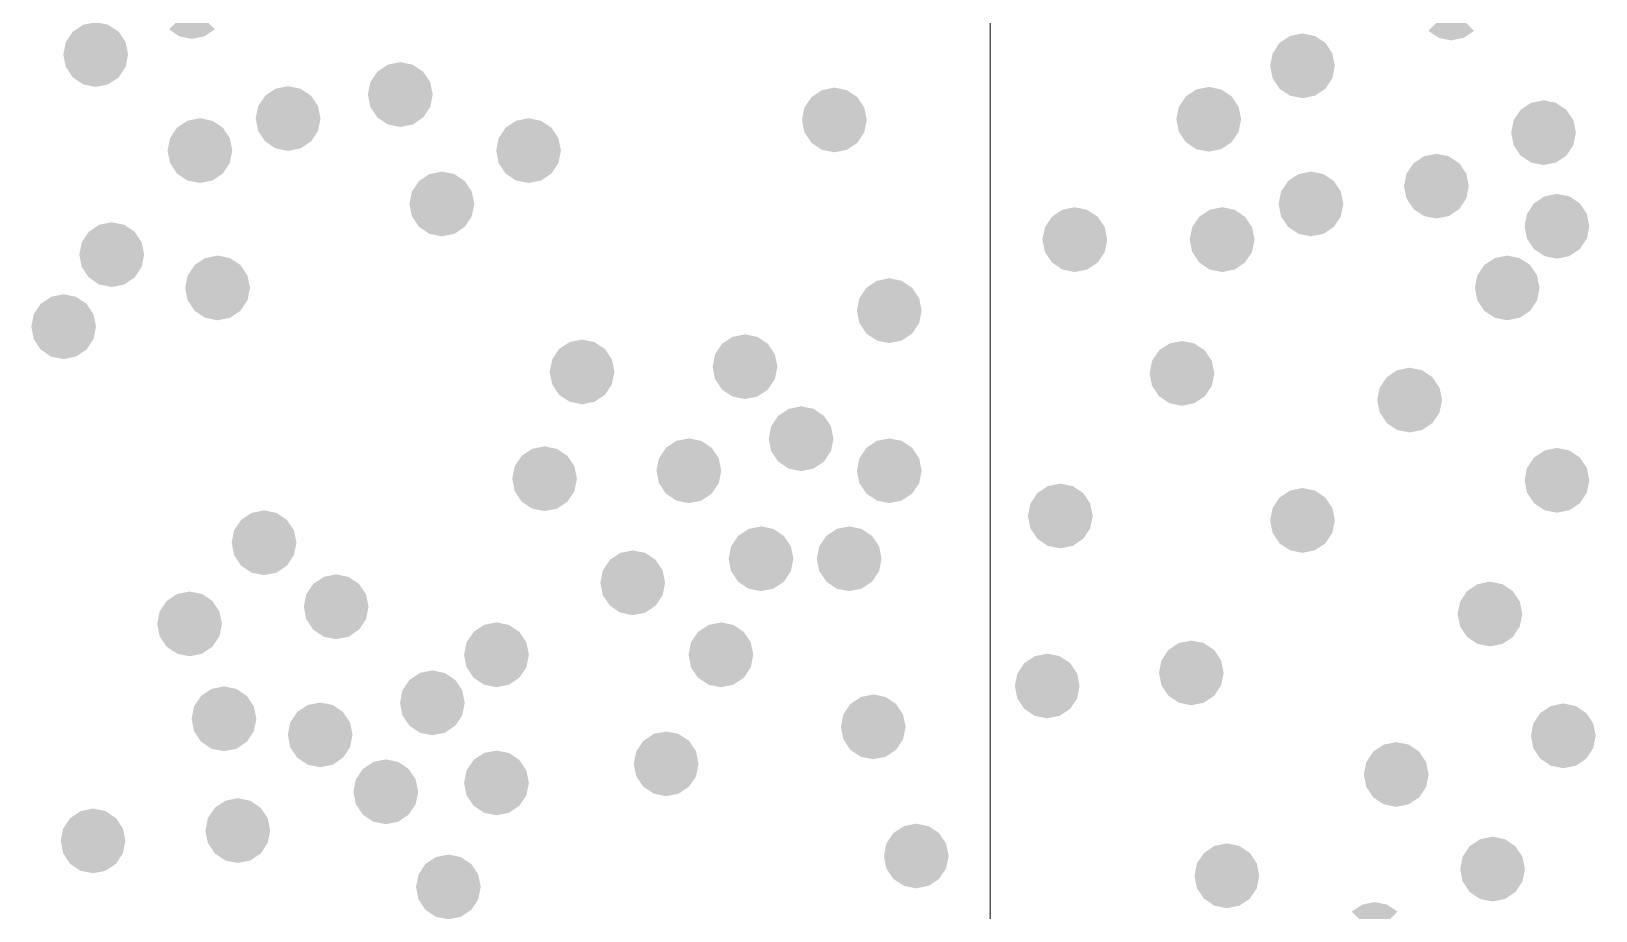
# Model space of a CAD drawing. Header units: millimetres. Extents: x 87938 to 265635, y 330093 to 434310.
# Drawn here: x 235733 to 237111, y 385020 to 385795 of the extents above; entities that cross this region are included whole.
import ezdxf

# ---------------------------------------------------------------- set-up
doc = ezdxf.new("R2010")
doc.units = ezdxf.units.MM

# ---------------------------------------------------------------- blocks, each defined once
blk = doc.blocks.new('A$C3F56660F')
at = {"lineweight": 0}
blk.add_line((4200, 0), (4200, 7983.4), dxfattribs=at)
for points in [[(3497.1, 4292.9), (3477, 4272.8), (3497.1, 4264.4), (3486.2, 4266.6)], [(3497.1, 4292.9), (3497.1, 4264.4), (3517.3, 4272.8), (3508, 4266.6)], [(4606, 4291.6), (4585.9, 4271.5), (4606, 4263.1), (4595.1, 4265.3)], [(4606, 4291.6), (4606, 4263.1), (4626.2, 4271.5), (4616.9, 4265.3)], [(3412.4, 4250.6), (3392.3, 4270.8), (3383.9, 4250.6), (3386.1, 4261.5)], [(3412.4, 4250.6), (3412.4, 4279.1), (3392.3, 4270.8), (3401.5, 4276.9)], [(3412.4, 4250.6), (3432.6, 4270.8), (3412.4, 4279.1), (3423.3, 4276.9)], [(3412.4, 4250.6), (3440.9, 4250.6), (3432.6, 4270.8), (3438.8, 4261.5)], [(4475.1, 4240.7), (4454.9, 4260.9), (4446.6, 4240.7), (4448.8, 4251.6)], [(4475.1, 4240.7), (4475.1, 4269.2), (4454.9, 4260.9), (4464.2, 4267)], [(4475.1, 4240.7), (4495.3, 4260.9), (4475.1, 4269.2), (4486, 4267)], [(4475.1, 4240.7), (4503.6, 4240.7), (4495.3, 4260.9), (4501.4, 4251.6)], [(3412.4, 4250.6), (3383.9, 4250.6), (3392.3, 4230.4), (3386.1, 4239.7)], [(3412.4, 4250.6), (3392.3, 4230.4), (3412.4, 4222.1), (3401.5, 4224.3)], [(3412.4, 4250.6), (3412.4, 4222.1), (3432.6, 4230.4), (3423.3, 4224.3)], [(3412.4, 4250.6), (3432.6, 4230.4), (3440.9, 4250.6), (3438.8, 4239.7)], [(3680.7, 4215.4), (3680.7, 4243.9), (3660.5, 4235.5), (3669.7, 4241.7)], [(3680.7, 4215.4), (3700.8, 4235.5), (3680.7, 4243.9), (3691.6, 4241.7)], [(3680.7, 4215.4), (3660.5, 4235.5), (3652.1, 4215.4), (3654.3, 4226.3)], [(3680.7, 4215.4), (3709.2, 4215.4), (3700.8, 4235.5), (3707, 4226.3)], [(4475.1, 4240.7), (4446.6, 4240.7), (4454.9, 4220.5), (4448.8, 4229.8)], [(4475.1, 4240.7), (4454.9, 4220.5), (4475.1, 4212.2), (4464.2, 4214.3)], [(4475.1, 4240.7), (4475.1, 4212.2), (4495.3, 4220.5), (4486, 4214.3)], [(4475.1, 4240.7), (4495.3, 4220.5), (4503.6, 4240.7), (4501.4, 4229.8)], [(3581.8, 4194.2), (3581.8, 4222.7), (3561.7, 4214.4), (3570.9, 4220.5)], [(3581.8, 4194.2), (3602, 4214.4), (3581.8, 4222.7), (3592.7, 4220.5)], [(4062.9, 4193), (4062.9, 4221.5), (4042.7, 4213.1), (4052, 4219.3)], [(4062.9, 4193), (4083.1, 4213.1), (4062.9, 4221.5), (4073.8, 4219.3)], [(4392.6, 4193.6), (4392.6, 4222.1), (4372.4, 4213.7), (4381.7, 4219.9)], [(4392.6, 4193.6), (4412.7, 4213.7), (4392.6, 4222.1), (4403.5, 4219.9)], [(3581.8, 4194.2), (3561.7, 4214.4), (3553.3, 4194.2), (3555.5, 4205.1)], [(3581.8, 4194.2), (3610.4, 4194.2), (3602, 4214.4), (3608.2, 4205.1)], [(3680.7, 4215.4), (3652.1, 4215.4), (3660.5, 4195.2), (3654.3, 4204.4)], [(3680.7, 4215.4), (3660.5, 4195.2), (3680.7, 4186.8), (3669.7, 4189)], [(3680.7, 4215.4), (3680.7, 4186.8), (3700.8, 4195.2), (3691.6, 4189)], [(3680.7, 4215.4), (3700.8, 4195.2), (3709.2, 4215.4), (3707, 4204.4)], [(4062.9, 4193), (4042.7, 4213.1), (4034.4, 4193), (4036.5, 4203.9)], [(4062.9, 4193), (4091.4, 4193), (4083.1, 4213.1), (4089.2, 4203.9)], [(4392.6, 4193.6), (4372.4, 4213.7), (4364, 4193.6), (4366.2, 4204.5)], [(4392.6, 4193.6), (4421.1, 4193.6), (4412.7, 4213.7), (4418.9, 4204.5)], [(4687.4, 4181.8), (4667.2, 4201.9), (4658.9, 4181.8), (4661, 4192.7)], [(4687.4, 4181.8), (4687.4, 4210.3), (4667.2, 4201.9), (4676.5, 4208.1)], [(4687.4, 4181.8), (4707.5, 4201.9), (4687.4, 4210.3), (4698.3, 4208.1)], [(4687.4, 4181.8), (4715.9, 4181.8), (4707.5, 4201.9), (4713.7, 4192.7)], [(3504.2, 4166), (3504.2, 4194.5), (3484, 4186.2), (3493.3, 4192.3)], [(3504.2, 4166), (3524.4, 4186.2), (3504.2, 4194.5), (3515.1, 4192.3)], [(3581.8, 4194.2), (3553.3, 4194.2), (3561.7, 4174), (3555.5, 4183.3)], [(3581.8, 4194.2), (3561.7, 4174), (3581.8, 4165.7), (3570.9, 4167.9)], [(3581.8, 4194.2), (3581.8, 4165.7), (3602, 4174), (3592.7, 4167.9)], [(3581.8, 4194.2), (3602, 4174), (3610.4, 4194.2), (3608.2, 4183.3)], [(3793.6, 4166), (3793.6, 4194.5), (3773.4, 4186.2), (3782.7, 4192.3)], [(3793.6, 4166), (3813.8, 4186.2), (3793.6, 4194.5), (3804.5, 4192.3)], [(4062.9, 4193), (4034.4, 4193), (4042.7, 4172.8), (4036.5, 4182.1)], [(4062.9, 4193), (4042.7, 4172.8), (4062.9, 4164.5), (4052, 4166.6)], [(4062.9, 4193), (4062.9, 4164.5), (4083.1, 4172.8), (4073.8, 4166.6)], [(4062.9, 4193), (4083.1, 4172.8), (4091.4, 4193), (4089.2, 4182.1)], [(4392.6, 4193.6), (4364, 4193.6), (4372.4, 4173.4), (4366.2, 4182.7)], [(4392.6, 4193.6), (4372.4, 4173.4), (4392.6, 4165.1), (4381.7, 4167.2)], [(4392.6, 4193.6), (4392.6, 4165.1), (4412.7, 4173.4), (4403.5, 4167.2)], [(4392.6, 4193.6), (4412.7, 4173.4), (4421.1, 4193.6), (4418.9, 4182.7)], [(3504.2, 4166), (3484, 4186.2), (3475.7, 4166), (3477.9, 4176.9)], [(3504.2, 4166), (3532.7, 4166), (3524.4, 4186.2), (3530.5, 4176.9)], [(3793.6, 4166), (3773.4, 4186.2), (3765.1, 4166), (3767.2, 4176.9)], [(3793.6, 4166), (3822.1, 4166), (3813.8, 4186.2), (3819.9, 4176.9)], [(4687.4, 4181.8), (4658.9, 4181.8), (4667.2, 4161.6), (4661, 4170.9)], [(4687.4, 4181.8), (4667.2, 4161.6), (4687.4, 4153.3), (4676.5, 4155.4)], [(4687.4, 4181.8), (4687.4, 4153.3), (4707.5, 4161.6), (4698.3, 4155.4)], [(4687.4, 4181.8), (4707.5, 4161.6), (4715.9, 4181.8), (4713.7, 4170.9)], [(3504.2, 4166), (3475.7, 4166), (3484, 4145.8), (3477.9, 4155.1)], [(3504.2, 4166), (3484, 4145.8), (3504.2, 4137.5), (3493.3, 4139.6)], [(3504.2, 4166), (3504.2, 4137.5), (3524.4, 4145.8), (3515.1, 4139.6)], [(3504.2, 4166), (3524.4, 4145.8), (3532.7, 4166), (3530.5, 4155.1)], [(3793.6, 4166), (3765.1, 4166), (3773.4, 4145.8), (3767.2, 4155.1)], [(3793.6, 4166), (3773.4, 4145.8), (3793.6, 4137.5), (3782.7, 4139.6)], [(3793.6, 4166), (3793.6, 4137.5), (3813.8, 4145.8), (3804.5, 4139.6)], [(3793.6, 4166), (3813.8, 4145.8), (3822.1, 4166), (3819.9, 4155.1)], [(4593, 4134.7), (4593, 4163.2), (4572.9, 4154.8), (4582.1, 4161)], [(4593, 4134.7), (4613.2, 4154.8), (4593, 4163.2), (4603.9, 4161)], [(3717.3, 4119), (3717.3, 4147.5), (3697.1, 4139.2), (3706.3, 4145.3)], [(3717.3, 4119), (3737.4, 4139.2), (3717.3, 4147.5), (3728.2, 4145.3)], [(4482.6, 4119), (4482.6, 4147.5), (4462.4, 4139.2), (4471.7, 4145.3)], [(4482.6, 4119), (4502.8, 4139.2), (4482.6, 4147.5), (4493.5, 4145.3)], [(4593, 4134.7), (4572.9, 4154.8), (4564.5, 4134.7), (4566.7, 4145.6)], [(4593, 4134.7), (4621.5, 4134.7), (4613.2, 4154.8), (4619.4, 4145.6)], [(3717.3, 4119), (3697.1, 4139.2), (3688.7, 4119), (3690.9, 4129.9)], [(3717.3, 4119), (3745.8, 4119), (3737.4, 4139.2), (3743.6, 4129.9)], [(4482.6, 4119), (4462.4, 4139.2), (4454.1, 4119), (4456.2, 4129.9)], [(4482.6, 4119), (4511.1, 4119), (4502.8, 4139.2), (4508.9, 4129.9)], [(4593, 4134.7), (4564.5, 4134.7), (4572.9, 4114.5), (4566.7, 4123.8)], [(4593, 4134.7), (4572.9, 4114.5), (4593, 4106.2), (4582.1, 4108.3)], [(4593, 4134.7), (4593, 4106.2), (4613.2, 4114.5), (4603.9, 4108.3)], [(4593, 4134.7), (4613.2, 4114.5), (4621.5, 4134.7), (4619.4, 4123.8)], [(4699.2, 4099.3), (4679, 4119.5), (4670.7, 4099.3), (4672.8, 4110.2)], [(4699.2, 4099.3), (4699.2, 4127.8), (4679, 4119.5), (4688.3, 4125.7)], [(4699.2, 4099.3), (4719.3, 4119.5), (4699.2, 4127.8), (4710.1, 4125.7)], [(4699.2, 4099.3), (4727.7, 4099.3), (4719.3, 4119.5), (4725.5, 4110.2)], [(3717.3, 4119), (3688.7, 4119), (3697.1, 4098.8), (3690.9, 4108.1)], [(3717.3, 4119), (3697.1, 4098.8), (3717.3, 4090.5), (3706.3, 4092.6)], [(3717.3, 4119), (3717.3, 4090.5), (3737.4, 4098.8), (3728.2, 4092.6)], [(3717.3, 4119), (3737.4, 4098.8), (3745.8, 4119), (3743.6, 4108.1)], [(4274.6, 4087.5), (4254.5, 4107.7), (4246.1, 4087.5), (4248.3, 4098.5)], [(4274.6, 4087.5), (4274.6, 4116.1), (4254.5, 4107.7), (4263.7, 4113.9)], [(4274.6, 4087.5), (4294.8, 4107.7), (4274.6, 4116.1), (4285.5, 4113.9)], [(4274.6, 4087.5), (4303.1, 4087.5), (4294.8, 4107.7), (4301, 4098.5)], [(4404.4, 4087.5), (4384.2, 4107.7), (4375.8, 4087.5), (4378, 4098.5)], [(4404.4, 4087.5), (4404.4, 4116.1), (4384.2, 4107.7), (4393.4, 4113.9)], [(4404.4, 4087.5), (4424.5, 4107.7), (4404.4, 4116.1), (4415.3, 4113.9)], [(4404.4, 4087.5), (4432.9, 4087.5), (4424.5, 4107.7), (4430.7, 4098.5)], [(4482.6, 4119), (4454.1, 4119), (4462.4, 4098.8), (4456.2, 4108.1)], [(4482.6, 4119), (4462.4, 4098.8), (4482.6, 4090.5), (4471.7, 4092.6)], [(4482.6, 4119), (4502.8, 4098.8), (4511.1, 4119), (4508.9, 4108.1)], [(4482.6, 4119), (4482.6, 4090.5), (4502.8, 4098.8), (4493.5, 4092.6)], [(3426.6, 4074.3), (3406.4, 4094.5), (3398, 4074.3), (3400.2, 4085.2)], [(3426.6, 4074.3), (3426.6, 4102.8), (3406.4, 4094.5), (3415.6, 4100.7)], [(3426.6, 4074.3), (3446.7, 4094.5), (3426.6, 4102.8), (3437.5, 4100.7)], [(3426.6, 4074.3), (3455.1, 4074.3), (3446.7, 4094.5), (3452.9, 4085.2)], [(4699.2, 4099.3), (4670.7, 4099.3), (4679, 4079.2), (4672.8, 4088.4)], [(4699.2, 4099.3), (4679, 4079.2), (4699.2, 4070.8), (4688.3, 4073)], [(4699.2, 4099.3), (4699.2, 4070.8), (4719.3, 4079.2), (4710.1, 4073)], [(4699.2, 4099.3), (4719.3, 4079.2), (4727.7, 4099.3), (4725.5, 4088.4)], [(4274.6, 4087.5), (4246.1, 4087.5), (4254.5, 4067.4), (4248.3, 4076.6)], [(4274.6, 4087.5), (4254.5, 4067.4), (4274.6, 4059), (4263.7, 4061.2)], [(4274.6, 4087.5), (4274.6, 4059), (4294.8, 4067.4), (4285.5, 4061.2)], [(4274.6, 4087.5), (4294.8, 4067.4), (4303.1, 4087.5), (4301, 4076.6)], [(4404.4, 4087.5), (4375.8, 4087.5), (4384.2, 4067.4), (4378, 4076.6)], [(4404.4, 4087.5), (4384.2, 4067.4), (4404.4, 4059), (4393.4, 4061.2)], [(4404.4, 4087.5), (4404.4, 4059), (4424.5, 4067.4), (4415.3, 4061.2)], [(4404.4, 4087.5), (4424.5, 4067.4), (4432.9, 4087.5), (4430.7, 4076.6)], [(3426.6, 4074.3), (3398, 4074.3), (3406.4, 4054.2), (3400.2, 4063.4)], [(3426.6, 4074.3), (3406.4, 4054.2), (3426.6, 4045.8), (3415.6, 4048)], [(3426.6, 4074.3), (3426.6, 4045.8), (3446.7, 4054.2), (3437.5, 4048)], [(3426.6, 4074.3), (3446.7, 4054.2), (3455.1, 4074.3), (3452.9, 4063.4)], [(3519.8, 4045), (3499.6, 4065.2), (3491.2, 4045), (3493.4, 4055.9)], [(3519.8, 4045), (3519.8, 4073.5), (3499.6, 4065.2), (3508.8, 4071.3)], [(3519.8, 4045), (3539.9, 4065.2), (3519.8, 4073.5), (3530.7, 4071.3)], [(3519.8, 4045), (3548.3, 4045), (3539.9, 4065.2), (3546.1, 4055.9)], [(4655.4, 4045), (4635.2, 4065.2), (4626.9, 4045), (4629.1, 4055.9)], [(4655.4, 4045), (4655.4, 4073.5), (4635.2, 4065.2), (4644.5, 4071.3)], [(4655.4, 4045), (4675.6, 4065.2), (4655.4, 4073.5), (4666.3, 4071.3)], [(4655.4, 4045), (4683.9, 4045), (4675.6, 4065.2), (4681.7, 4055.9)], [(4111.2, 4025), (4111.2, 4053.5), (4091.1, 4045.1), (4100.3, 4051.3)], [(4111.2, 4025), (4131.4, 4045.1), (4111.2, 4053.5), (4122.1, 4051.3)], [(3384.2, 4010.9), (3384.2, 4039.4), (3364, 4031), (3373.3, 4037.2)], [(3384.2, 4010.9), (3404.4, 4031), (3384.2, 4039.4), (3395.1, 4037.2)], [(3519.8, 4045), (3491.2, 4045), (3499.6, 4024.8), (3493.4, 4034.1)], [(3519.8, 4045), (3499.6, 4024.8), (3519.8, 4016.5), (3508.8, 4018.7)], [(3519.8, 4045), (3519.8, 4016.5), (3539.9, 4024.8), (3530.7, 4018.7)], [(3519.8, 4045), (3539.9, 4024.8), (3548.3, 4045), (3546.1, 4034.1)], [(4111.2, 4025), (4091.1, 4045.1), (4082.7, 4025), (4084.9, 4035.9)], [(4111.2, 4025), (4139.7, 4025), (4131.4, 4045.1), (4137.6, 4035.9)], [(4655.4, 4045), (4626.9, 4045), (4635.2, 4024.8), (4629.1, 4034.1)], [(4655.4, 4045), (4635.2, 4024.8), (4655.4, 4016.5), (4644.5, 4018.7)], [(4655.4, 4045), (4655.4, 4016.5), (4675.6, 4024.8), (4666.3, 4018.7)], [(4655.4, 4045), (4675.6, 4024.8), (4683.9, 4045), (4681.7, 4034.1)], [(3384.2, 4010.9), (3364, 4031), (3355.7, 4010.9), (3357.9, 4021.8)], [(3384.2, 4010.9), (3412.7, 4010.9), (3404.4, 4031), (3410.5, 4021.8)], [(4111.2, 4025), (4082.7, 4025), (4091.1, 4004.8), (4084.9, 4014.1)], [(4111.2, 4025), (4091.1, 4004.8), (4111.2, 3996.4), (4100.3, 3998.6)], [(4111.2, 4025), (4111.2, 3996.4), (4131.4, 4004.8), (4122.1, 3998.6)], [(4111.2, 4025), (4131.4, 4004.8), (4139.7, 4025), (4137.6, 4014.1)], [(3384.2, 4010.9), (3355.7, 4010.9), (3364, 3990.7), (3357.9, 3999.9)], [(3384.2, 4010.9), (3364, 3990.7), (3384.2, 3982.3), (3373.3, 3984.5)], [(3384.2, 4010.9), (3384.2, 3982.3), (3404.4, 3990.7), (3395.1, 3984.5)], [(3384.2, 4010.9), (3404.4, 3990.7), (3412.7, 4010.9), (3410.5, 3999.9)], [(3840.7, 3971), (3840.7, 3999.5), (3820.5, 3991.2), (3829.8, 3997.3)], [(3840.7, 3971), (3860.9, 3991.2), (3840.7, 3999.5), (3851.6, 3997.3)], [(3984.2, 3975.6), (3964, 3995.8), (3955.7, 3975.6), (3957.8, 3986.5)], [(3984.2, 3975.6), (3984.2, 4004.1), (3964, 3995.8), (3973.3, 4001.9)], [(3984.2, 3975.6), (4004.3, 3995.8), (3984.2, 4004.1), (3995.1, 4001.9)], [(3984.2, 3975.6), (4012.7, 3975.6), (4004.3, 3995.8), (4010.5, 3986.5)], [(4369, 3969.7), (4369, 3998.2), (4348.8, 3989.9), (4358.1, 3996.1)], [(4369, 3969.7), (4389.1, 3989.9), (4369, 3998.2), (4379.9, 3996.1)], [(3840.7, 3971), (3820.5, 3991.2), (3812.2, 3971), (3814.4, 3981.9)], [(3840.7, 3971), (3869.2, 3971), (3860.9, 3991.2), (3867, 3981.9)], [(4369, 3969.7), (4348.8, 3989.9), (4340.5, 3969.7), (4342.6, 3980.6)], [(4369, 3969.7), (4397.5, 3969.7), (4389.1, 3989.9), (4395.3, 3980.6)], [(3840.7, 3971), (3812.2, 3971), (3820.5, 3950.8), (3814.4, 3960.1)], [(3840.7, 3971), (3820.5, 3950.8), (3840.7, 3942.5), (3829.8, 3944.7)], [(3840.7, 3971), (3840.7, 3942.5), (3860.9, 3950.8), (3851.6, 3944.7)], [(3840.7, 3971), (3860.9, 3950.8), (3869.2, 3971), (3867, 3960.1)], [(3984.2, 3975.6), (3955.7, 3975.6), (3964, 3955.4), (3957.8, 3964.7)], [(3984.2, 3975.6), (3964, 3955.4), (3984.2, 3947.1), (3973.3, 3949.3)], [(3984.2, 3975.6), (3984.2, 3947.1), (4004.3, 3955.4), (3995.1, 3949.3)], [(3984.2, 3975.6), (4004.3, 3955.4), (4012.7, 3975.6), (4010.5, 3964.7)], [(4369, 3969.7), (4340.5, 3969.7), (4348.8, 3949.6), (4342.6, 3958.8)], [(4369, 3969.7), (4348.8, 3949.6), (4369, 3941.2), (4358.1, 3943.4)], [(4369, 3969.7), (4369, 3941.2), (4389.1, 3949.6), (4379.9, 3943.4)], [(4369, 3969.7), (4389.1, 3949.6), (4397.5, 3969.7), (4395.3, 3958.8)], [(4569.4, 3946.2), (4569.4, 3974.7), (4549.3, 3966.3), (4558.5, 3972.5)], [(4569.4, 3946.2), (4589.6, 3966.3), (4569.4, 3974.7), (4580.4, 3972.5)], [(4569.4, 3946.2), (4549.3, 3966.3), (4540.9, 3946.2), (4543.1, 3957.1)], [(4569.4, 3946.2), (4598, 3946.2), (4589.6, 3966.3), (4595.8, 3957.1)], [(4033.6, 3912.1), (4033.6, 3940.7), (4013.4, 3932.3), (4022.7, 3938.5)], [(4033.6, 3912.1), (4053.7, 3932.3), (4033.6, 3940.7), (4044.5, 3938.5)], [(4569.4, 3946.2), (4540.9, 3946.2), (4549.3, 3926), (4543.1, 3935.3)], [(4569.4, 3946.2), (4549.3, 3926), (4569.4, 3917.7), (4558.5, 3919.8)], [(4569.4, 3946.2), (4569.4, 3917.7), (4589.6, 3926), (4580.4, 3919.8)], [(4569.4, 3946.2), (4589.6, 3926), (4598, 3946.2), (4595.8, 3935.3)], [(4033.6, 3912.1), (4013.4, 3932.3), (4005.1, 3912.1), (4007.2, 3923.1)], [(4033.6, 3912.1), (4062.1, 3912.1), (4053.7, 3932.3), (4059.9, 3923.1)], [(3934.8, 3883.9), (3934.8, 3912.4), (3914.6, 3904.1), (3923.8, 3910.3)], [(3934.8, 3883.9), (3954.9, 3904.1), (3934.8, 3912.4), (3945.7, 3910.3)], [(4111.2, 3883.9), (4111.2, 3912.4), (4091.1, 3904.1), (4100.3, 3910.3)], [(4111.2, 3883.9), (4131.4, 3904.1), (4111.2, 3912.4), (4122.1, 3910.3)], [(3807.7, 3876.9), (3807.7, 3905.4), (3787.5, 3897), (3796.8, 3903.2)], [(3807.7, 3876.9), (3827.9, 3897), (3807.7, 3905.4), (3818.6, 3903.2)], [(3934.8, 3883.9), (3914.6, 3904.1), (3906.2, 3883.9), (3908.4, 3894.8)], [(3934.8, 3883.9), (3963.3, 3883.9), (3954.9, 3904.1), (3961.1, 3894.8)], [(4033.6, 3912.1), (4005.1, 3912.1), (4013.4, 3892), (4007.2, 3901.2)], [(4033.6, 3912.1), (4013.4, 3892), (4033.6, 3883.6), (4022.7, 3885.8)], [(4033.6, 3912.1), (4033.6, 3883.6), (4053.7, 3892), (4044.5, 3885.8)], [(4033.6, 3912.1), (4053.7, 3892), (4062.1, 3912.1), (4059.9, 3901.2)], [(4111.2, 3883.9), (4091.1, 3904.1), (4082.7, 3883.9), (4084.9, 3894.8)], [(4111.2, 3883.9), (4139.7, 3883.9), (4131.4, 3904.1), (4137.6, 3894.8)], [(4699.2, 3875.5), (4699.2, 3904), (4679, 3895.6), (4688.3, 3901.8)], [(4699.2, 3875.5), (4719.3, 3895.6), (4699.2, 3904), (4710.1, 3901.8)], [(3807.7, 3876.9), (3787.5, 3897), (3779.2, 3876.9), (3781.4, 3887.8)], [(3807.7, 3876.9), (3836.2, 3876.9), (3827.9, 3897), (3834, 3887.8)], [(4699.2, 3875.5), (4679, 3895.6), (4670.7, 3875.5), (4672.8, 3886.4)], [(4699.2, 3875.5), (4727.7, 3875.5), (4719.3, 3895.6), (4725.5, 3886.4)], [(3807.7, 3876.9), (3779.2, 3876.9), (3787.5, 3856.7), (3781.4, 3866)], [(3807.7, 3876.9), (3787.5, 3856.7), (3807.7, 3848.4), (3796.8, 3850.5)], [(3807.7, 3876.9), (3807.7, 3848.4), (3827.9, 3856.7), (3818.6, 3850.5)], [(3807.7, 3876.9), (3827.9, 3856.7), (3836.2, 3876.9), (3834, 3866)], [(3934.8, 3883.9), (3906.2, 3883.9), (3914.6, 3863.8), (3908.4, 3873)], [(3934.8, 3883.9), (3914.6, 3863.8), (3934.8, 3855.4), (3923.8, 3857.6)], [(3934.8, 3883.9), (3934.8, 3855.4), (3954.9, 3863.8), (3945.7, 3857.6)], [(3934.8, 3883.9), (3954.9, 3863.8), (3963.3, 3883.9), (3961.1, 3873)], [(4111.2, 3883.9), (4082.7, 3883.9), (4091.1, 3863.8), (4084.9, 3873)], [(4111.2, 3883.9), (4091.1, 3863.8), (4111.2, 3855.4), (4100.3, 3857.6)], [(4111.2, 3883.9), (4111.2, 3855.4), (4131.4, 3863.8), (4122.1, 3857.6)], [(4111.2, 3883.9), (4131.4, 3863.8), (4139.7, 3883.9), (4137.6, 3873)], [(4261.9, 3844.1), (4261.9, 3872.6), (4241.7, 3864.3), (4250.9, 3870.4)], [(4261.9, 3844.1), (4282, 3864.3), (4261.9, 3872.6), (4272.8, 3870.4)], [(4699.2, 3875.5), (4670.7, 3875.5), (4679, 3855.3), (4672.8, 3864.6)], [(4699.2, 3875.5), (4679, 3855.3), (4699.2, 3847), (4688.3, 3849.1)], [(4699.2, 3875.5), (4699.2, 3847), (4719.3, 3855.3), (4710.1, 3849.1)], [(4699.2, 3875.5), (4719.3, 3855.3), (4727.7, 3875.5), (4725.5, 3864.6)], [(4261.9, 3844.1), (4241.7, 3864.3), (4233.3, 3844.1), (4235.5, 3855)], [(4261.9, 3844.1), (4290.4, 3844.1), (4282, 3864.3), (4288.2, 3855)], [(4475.1, 3840.1), (4454.9, 3860.3), (4446.6, 3840.1), (4448.8, 3851.1)], [(4475.1, 3840.1), (4475.1, 3868.7), (4454.9, 3860.3), (4464.2, 3866.5)], [(4475.1, 3840.1), (4495.3, 3860.3), (4475.1, 3868.7), (4486, 3866.5)], [(4475.1, 3840.1), (4503.6, 3840.1), (4495.3, 3860.3), (4501.4, 3851.1)], [(3560.7, 3820.5), (3560.7, 3849), (3540.5, 3840.6), (3549.8, 3846.8)], [(3560.7, 3820.5), (3580.8, 3840.6), (3560.7, 3849), (3571.6, 3846.8)], [(4261.9, 3844.1), (4233.3, 3844.1), (4241.7, 3823.9), (4235.5, 3833.2)], [(4261.9, 3844.1), (4241.7, 3823.9), (4261.9, 3815.6), (4250.9, 3817.7)], [(4261.9, 3844.1), (4261.9, 3815.6), (4282, 3823.9), (4272.8, 3817.7)], [(4261.9, 3844.1), (4282, 3823.9), (4290.4, 3844.1), (4288.2, 3833.2)], [(3560.7, 3820.5), (3540.5, 3840.6), (3532.2, 3820.5), (3534.3, 3831.4)], [(3560.7, 3820.5), (3589.2, 3820.5), (3580.8, 3840.6), (3587, 3831.4)], [(3998.3, 3806.4), (3998.3, 3834.9), (3978.1, 3826.5), (3987.4, 3832.7)], [(3998.3, 3806.4), (4018.4, 3826.5), (3998.3, 3834.9), (4009.2, 3832.7)], [(4075.9, 3806.4), (4075.9, 3834.9), (4055.8, 3826.5), (4065, 3832.7)], [(4075.9, 3806.4), (4096.1, 3826.5), (4075.9, 3834.9), (4086.8, 3832.7)], [(4475.1, 3840.1), (4446.6, 3840.1), (4454.9, 3820), (4448.8, 3829.2)], [(4475.1, 3840.1), (4454.9, 3820), (4475.1, 3811.6), (4464.2, 3813.8)], [(4475.1, 3840.1), (4475.1, 3811.6), (4495.3, 3820), (4486, 3813.8)], [(4475.1, 3840.1), (4495.3, 3820), (4503.6, 3840.1), (4501.4, 3829.2)], [(3560.7, 3820.5), (3532.2, 3820.5), (3540.5, 3800.3), (3534.3, 3809.6)], [(3560.7, 3820.5), (3540.5, 3800.3), (3560.7, 3792), (3549.8, 3794.1)], [(3560.7, 3820.5), (3560.7, 3792), (3580.8, 3800.3), (3571.6, 3794.1)], [(3560.7, 3820.5), (3580.8, 3800.3), (3589.2, 3820.5), (3587, 3809.6)], [(3998.3, 3806.4), (3978.1, 3826.5), (3969.8, 3806.4), (3971.9, 3817.3)], [(3998.3, 3806.4), (4026.8, 3806.4), (4018.4, 3826.5), (4024.6, 3817.3)], [(4075.9, 3806.4), (4055.8, 3826.5), (4047.4, 3806.4), (4049.6, 3817.3)], [(4075.9, 3806.4), (4104.4, 3806.4), (4096.1, 3826.5), (4102.3, 3817.3)], [(3885.3, 3785.2), (3865.2, 3805.4), (3856.8, 3785.2), (3859, 3796.1)], [(3885.3, 3785.2), (3885.3, 3813.7), (3865.2, 3805.4), (3874.4, 3811.6)], [(3885.3, 3785.2), (3905.5, 3805.4), (3885.3, 3813.7), (3896.3, 3811.6)], [(3885.3, 3785.2), (3913.9, 3785.2), (3905.5, 3805.4), (3911.7, 3796.1)], [(3998.3, 3806.4), (3969.8, 3806.4), (3978.1, 3786.2), (3971.9, 3795.5)], [(3998.3, 3806.4), (3978.1, 3786.2), (3998.3, 3777.9), (3987.4, 3780)], [(3998.3, 3806.4), (3998.3, 3777.9), (4018.4, 3786.2), (4009.2, 3780)], [(3998.3, 3806.4), (4018.4, 3786.2), (4026.8, 3806.4), (4024.6, 3795.5)], [(4075.9, 3806.4), (4047.4, 3806.4), (4055.8, 3786.2), (4049.6, 3795.5)], [(4075.9, 3806.4), (4055.8, 3786.2), (4075.9, 3777.9), (4065, 3780)], [(4075.9, 3806.4), (4075.9, 3777.9), (4096.1, 3786.2), (4086.8, 3780)], [(4075.9, 3806.4), (4096.1, 3786.2), (4104.4, 3806.4), (4102.3, 3795.5)], [(3624.2, 3764.1), (3624.2, 3792.6), (3604, 3784.2), (3613.3, 3790.4)], [(3624.2, 3764.1), (3644.3, 3784.2), (3624.2, 3792.6), (3635.1, 3790.4)], [(3495.1, 3749), (3495.1, 3777.5), (3474.9, 3769.2), (3484.2, 3775.4)], [(3495.1, 3749), (3515.2, 3769.2), (3495.1, 3777.5), (3506, 3775.4)], [(3624.2, 3764.1), (3604, 3784.2), (3595.7, 3764.1), (3597.8, 3775)], [(3624.2, 3764.1), (3652.7, 3764.1), (3644.3, 3784.2), (3650.5, 3775)], [(3885.3, 3785.2), (3856.8, 3785.2), (3865.2, 3765.1), (3859, 3774.3)], [(3885.3, 3785.2), (3865.2, 3765.1), (3885.3, 3756.7), (3874.4, 3758.9)], [(3885.3, 3785.2), (3885.3, 3756.7), (3905.5, 3765.1), (3896.3, 3758.9)], [(3885.3, 3785.2), (3905.5, 3765.1), (3913.9, 3785.2), (3911.7, 3774.3)], [(4640.2, 3757.7), (4620, 3777.8), (4611.7, 3757.7), (4613.9, 3768.6)], [(4640.2, 3757.7), (4640.2, 3786.2), (4620, 3777.8), (4629.3, 3784)], [(4640.2, 3757.7), (4660.4, 3777.8), (4640.2, 3786.2), (4651.1, 3784)], [(4640.2, 3757.7), (4668.7, 3757.7), (4660.4, 3777.8), (4666.5, 3768.6)], [(3495.1, 3749), (3474.9, 3769.2), (3466.6, 3749), (3468.7, 3759.9)], [(3495.1, 3749), (3523.6, 3749), (3515.2, 3769.2), (3521.4, 3759.9)], [(3624.2, 3764.1), (3595.7, 3764.1), (3604, 3743.9), (3597.8, 3753.1)], [(3624.2, 3764.1), (3604, 3743.9), (3624.2, 3735.5), (3613.3, 3737.7)], [(3624.2, 3764.1), (3624.2, 3735.5), (3644.3, 3743.9), (3635.1, 3737.7)], [(3624.2, 3764.1), (3644.3, 3743.9), (3652.7, 3764.1), (3650.5, 3753.1)], [(3495.1, 3749), (3466.6, 3749), (3474.9, 3728.9), (3468.7, 3738.1)], [(3495.1, 3749), (3474.9, 3728.9), (3495.1, 3720.5), (3484.2, 3722.7)], [(3495.1, 3749), (3495.1, 3720.5), (3515.2, 3728.9), (3506, 3722.7)], [(3495.1, 3749), (3515.2, 3728.9), (3523.6, 3749), (3521.4, 3738.1)], [(3765.4, 3721.8), (3765.4, 3750.3), (3745.2, 3741.9), (3754.4, 3748.1)], [(3765.4, 3721.8), (3785.5, 3741.9), (3765.4, 3750.3), (3776.3, 3748.1)], [(3963, 3721.8), (3963, 3750.3), (3942.8, 3741.9), (3952.1, 3748.1)], [(3963, 3721.8), (3983.2, 3741.9), (3963, 3750.3), (3973.9, 3748.1)], [(4640.2, 3757.7), (4611.7, 3757.7), (4620, 3737.5), (4613.9, 3746.8)], [(4640.2, 3757.7), (4620, 3737.5), (4640.2, 3729.2), (4629.3, 3731.3)], [(4640.2, 3757.7), (4640.2, 3729.2), (4660.4, 3737.5), (4651.1, 3731.3)], [(4640.2, 3757.7), (4660.4, 3737.5), (4668.7, 3757.7), (4666.5, 3746.8)], [(3765.4, 3721.8), (3745.2, 3741.9), (3736.8, 3721.8), (3739, 3732.7)], [(3765.4, 3721.8), (3793.9, 3721.8), (3785.5, 3741.9), (3791.7, 3732.7)], [(3963, 3721.8), (3942.8, 3741.9), (3934.5, 3721.8), (3936.6, 3732.7)], [(3963, 3721.8), (3991.5, 3721.8), (3983.2, 3741.9), (3989.3, 3732.7)], [(4377.2, 3705.8), (4377.2, 3734.3), (4357, 3726), (4366.3, 3732.2)], [(4377.2, 3705.8), (4397.4, 3726), (4377.2, 3734.3), (4388.1, 3732.2)], [(3765.4, 3721.8), (3736.8, 3721.8), (3745.2, 3701.6), (3739, 3710.8)], [(3765.4, 3721.8), (3745.2, 3701.6), (3765.4, 3693.2), (3754.4, 3695.4)], [(3765.4, 3721.8), (3765.4, 3693.2), (3785.5, 3701.6), (3776.3, 3695.4)], [(3765.4, 3721.8), (3785.5, 3701.6), (3793.9, 3721.8), (3791.7, 3710.8)], [(3963, 3721.8), (3934.5, 3721.8), (3942.8, 3701.6), (3936.6, 3710.8)], [(3963, 3721.8), (3942.8, 3701.6), (3963, 3693.2), (3952.1, 3695.4)], [(3963, 3721.8), (3963, 3693.2), (3983.2, 3701.6), (3973.9, 3695.4)], [(3963, 3721.8), (3983.2, 3701.6), (3991.5, 3721.8), (3989.3, 3710.8)], [(4250.3, 3694.3), (4250.3, 3722.8), (4230.2, 3714.5), (4239.4, 3720.6)], [(4250.3, 3694.3), (4270.5, 3714.5), (4250.3, 3722.8), (4261.2, 3720.6)], [(4377.2, 3705.8), (4357, 3726), (4348.7, 3705.8), (4350.9, 3716.7)], [(4377.2, 3705.8), (4405.7, 3705.8), (4397.4, 3726), (4403.5, 3716.7)], [(3708.9, 3679.4), (3708.9, 3708), (3688.7, 3699.6), (3698, 3705.8)], [(3708.9, 3679.4), (3729.1, 3699.6), (3708.9, 3708), (3719.8, 3705.8)], [(4250.3, 3694.3), (4230.2, 3714.5), (4221.8, 3694.3), (4224, 3705.2)], [(4250.3, 3694.3), (4278.8, 3694.3), (4270.5, 3714.5), (4276.7, 3705.2)], [(4377.2, 3705.8), (4348.7, 3705.8), (4357, 3685.7), (4350.9, 3694.9)], [(4377.2, 3705.8), (4357, 3685.7), (4377.2, 3677.3), (4366.3, 3679.5)], [(4377.2, 3705.8), (4377.2, 3677.3), (4397.4, 3685.7), (4388.1, 3679.5)], [(4377.2, 3705.8), (4397.4, 3685.7), (4405.7, 3705.8), (4403.5, 3694.9)], [(3525.4, 3665.3), (3525.4, 3693.9), (3505.2, 3685.5), (3514.5, 3691.7)], [(3525.4, 3665.3), (3545.5, 3685.5), (3525.4, 3693.9), (3536.3, 3691.7)], [(3708.9, 3679.4), (3688.7, 3699.6), (3680.4, 3679.4), (3682.5, 3690.4)], [(3708.9, 3679.4), (3737.4, 3679.4), (3729.1, 3699.6), (3735.2, 3690.4)], [(4250.3, 3694.3), (4221.8, 3694.3), (4230.2, 3674.1), (4224, 3683.4)], [(4250.3, 3694.3), (4230.2, 3674.1), (4250.3, 3665.8), (4239.4, 3668)], [(4250.3, 3694.3), (4250.3, 3665.8), (4270.5, 3674.1), (4261.2, 3668)], [(4250.3, 3694.3), (4270.5, 3674.1), (4278.8, 3694.3), (4276.7, 3683.4)], [(3525.4, 3665.3), (3505.2, 3685.5), (3496.9, 3665.3), (3499, 3676.3)], [(3525.4, 3665.3), (3553.9, 3665.3), (3545.5, 3685.5), (3551.7, 3676.3)], [(3610.1, 3651.2), (3610.1, 3679.7), (3589.9, 3671.4), (3599.2, 3677.6)], [(3610.1, 3651.2), (3630.2, 3671.4), (3610.1, 3679.7), (3621, 3677.6)], [(3708.9, 3679.4), (3680.4, 3679.4), (3688.7, 3659.3), (3682.5, 3668.5)], [(3708.9, 3679.4), (3688.7, 3659.3), (3708.9, 3650.9), (3698, 3653.1)], [(3708.9, 3679.4), (3708.9, 3650.9), (3729.1, 3659.3), (3719.8, 3653.1)], [(3708.9, 3679.4), (3729.1, 3659.3), (3737.4, 3679.4), (3735.2, 3668.5)], [(4097.1, 3658.3), (4076.9, 3678.4), (4068.6, 3658.3), (4070.8, 3669.2)], [(4097.1, 3658.3), (4097.1, 3686.8), (4076.9, 3678.4), (4086.2, 3684.6)], [(4097.1, 3658.3), (4117.3, 3678.4), (4097.1, 3686.8), (4108, 3684.6)], [(4097.1, 3658.3), (4125.6, 3658.3), (4117.3, 3678.4), (4123.4, 3669.2)], [(4704.8, 3650.4), (4704.8, 3678.9), (4684.6, 3670.5), (4693.9, 3676.7)], [(4704.8, 3650.4), (4724.9, 3670.5), (4704.8, 3678.9), (4715.7, 3676.7)], [(3525.4, 3665.3), (3496.9, 3665.3), (3505.2, 3645.2), (3499, 3654.4)], [(3525.4, 3665.3), (3505.2, 3645.2), (3525.4, 3636.8), (3514.5, 3639)], [(3525.4, 3665.3), (3525.4, 3636.8), (3545.5, 3645.2), (3536.3, 3639)], [(3525.4, 3665.3), (3545.5, 3645.2), (3553.9, 3665.3), (3551.7, 3654.4)], [(3610.1, 3651.2), (3589.9, 3671.4), (3581.6, 3651.2), (3583.7, 3662.1)], [(3610.1, 3651.2), (3638.6, 3651.2), (3630.2, 3671.4), (3636.4, 3662.1)], [(4704.8, 3650.4), (4684.6, 3670.5), (4676.3, 3650.4), (4678.4, 3661.3)], [(4704.8, 3650.4), (4733.3, 3650.4), (4724.9, 3670.5), (4731.1, 3661.3)], [(3610.1, 3651.2), (3581.6, 3651.2), (3589.9, 3631.1), (3583.7, 3640.3)], [(3610.1, 3651.2), (3589.9, 3631.1), (3610.1, 3622.7), (3599.2, 3624.9)], [(3610.1, 3651.2), (3610.1, 3622.7), (3630.2, 3631.1), (3621, 3624.9)], [(3610.1, 3651.2), (3630.2, 3631.1), (3638.6, 3651.2), (3636.4, 3640.3)], [(3914.8, 3625.7), (3914.8, 3654.2), (3894.6, 3645.9), (3903.9, 3652.1)], [(3914.8, 3625.7), (3934.9, 3645.9), (3914.8, 3654.2), (3925.7, 3652.1)], [(4097.1, 3658.3), (4068.6, 3658.3), (4076.9, 3638.1), (4070.8, 3647.4)], [(4097.1, 3658.3), (4076.9, 3638.1), (4097.1, 3629.8), (4086.2, 3631.9)], [(4097.1, 3658.3), (4097.1, 3629.8), (4117.3, 3638.1), (4108, 3631.9)], [(4097.1, 3658.3), (4117.3, 3638.1), (4125.6, 3658.3), (4123.4, 3647.4)], [(3765.4, 3608.9), (3765.4, 3637.4), (3745.2, 3629.1), (3754.4, 3635.3)], [(3765.4, 3608.9), (3785.5, 3629.1), (3765.4, 3637.4), (3776.3, 3635.3)], [(3914.8, 3625.7), (3894.6, 3645.9), (3886.2, 3625.7), (3888.4, 3636.6)], [(3914.8, 3625.7), (3943.3, 3625.7), (3934.9, 3645.9), (3941.1, 3636.6)], [(4557.7, 3616.3), (4557.7, 3644.8), (4537.5, 3636.5), (4546.7, 3642.7)], [(4557.7, 3616.3), (4577.8, 3636.5), (4557.7, 3644.8), (4568.6, 3642.7)], [(4704.8, 3650.4), (4676.3, 3650.4), (4684.6, 3630.2), (4678.4, 3639.5)], [(4704.8, 3650.4), (4684.6, 3630.2), (4704.8, 3621.9), (4693.9, 3624)], [(4704.8, 3650.4), (4704.8, 3621.9), (4724.9, 3630.2), (4715.7, 3624)], [(4704.8, 3650.4), (4724.9, 3630.2), (4733.3, 3650.4), (4731.1, 3639.5)], [(3667.9, 3601), (3667.9, 3629.6), (3647.7, 3621.2), (3657, 3627.4)], [(3667.9, 3601), (3688, 3621.2), (3667.9, 3629.6), (3678.8, 3627.4)], [(3765.4, 3608.9), (3745.2, 3629.1), (3736.8, 3608.9), (3739, 3619.8)], [(3765.4, 3608.9), (3793.9, 3608.9), (3785.5, 3629.1), (3791.7, 3619.8)], [(3914.8, 3625.7), (3886.2, 3625.7), (3894.6, 3605.6), (3888.4, 3614.8)], [(3914.8, 3625.7), (3894.6, 3605.6), (3914.8, 3597.2), (3903.9, 3599.4)], [(3914.8, 3625.7), (3914.8, 3597.2), (3934.9, 3605.6), (3925.7, 3599.4)], [(3914.8, 3625.7), (3934.9, 3605.6), (3943.3, 3625.7), (3941.1, 3614.8)], [(4557.7, 3616.3), (4537.5, 3636.5), (4529.1, 3616.3), (4531.3, 3627.2)], [(4557.7, 3616.3), (4586.2, 3616.3), (4577.8, 3636.5), (4584, 3627.2)], [(3667.9, 3601), (3647.7, 3621.2), (3639.4, 3601), (3641.5, 3612)], [(3667.9, 3601), (3696.4, 3601), (3688, 3621.2), (3694.2, 3612)], [(4557.7, 3616.3), (4529.1, 3616.3), (4537.5, 3596.1), (4531.3, 3605.4)], [(4557.7, 3616.3), (4537.5, 3596.1), (4557.7, 3587.8), (4546.7, 3590)], [(4557.7, 3616.3), (4557.7, 3587.8), (4577.8, 3596.1), (4568.6, 3590)], [(4557.7, 3616.3), (4577.8, 3596.1), (4586.2, 3616.3), (4584, 3605.4)], [(3667.9, 3601), (3639.4, 3601), (3647.7, 3580.9), (3641.5, 3590.1)], [(3667.9, 3601), (3647.7, 3580.9), (3667.9, 3572.5), (3657, 3574.7)], [(3667.9, 3601), (3667.9, 3572.5), (3688, 3580.9), (3678.8, 3574.7)], [(3667.9, 3601), (3688, 3580.9), (3696.4, 3601), (3694.2, 3590.1)], [(3765.4, 3608.9), (3736.8, 3608.9), (3745.2, 3588.8), (3739, 3598)], [(3765.4, 3608.9), (3745.2, 3588.8), (3765.4, 3580.4), (3754.4, 3582.6)], [(3765.4, 3608.9), (3765.4, 3580.4), (3785.5, 3588.8), (3776.3, 3582.6)], [(3765.4, 3608.9), (3785.5, 3588.8), (3793.9, 3608.9), (3791.7, 3598)], [(3410.1, 3557.8), (3410.1, 3586.3), (3389.9, 3577.9), (3399.2, 3584.1)], [(3410.1, 3557.8), (3430.3, 3577.9), (3410.1, 3586.3), (3421, 3584.1)], [(3537.5, 3566.9), (3517.4, 3587), (3509, 3566.9), (3511.2, 3577.8)], [(3537.5, 3566.9), (3537.5, 3595.4), (3517.4, 3587), (3526.6, 3593.2)], [(3537.5, 3566.9), (3557.7, 3587), (3537.5, 3595.4), (3548.5, 3593.2)], [(3537.5, 3566.9), (3566.1, 3566.9), (3557.7, 3587), (3563.9, 3577.8)], [(3410.1, 3557.8), (3389.9, 3577.9), (3381.6, 3557.8), (3383.8, 3568.7)], [(3410.1, 3557.8), (3438.6, 3557.8), (3430.3, 3577.9), (3436.4, 3568.7)], [(4135, 3544.5), (4135, 3573), (4114.8, 3564.7), (4124.1, 3570.8)], [(4135, 3544.5), (4155.1, 3564.7), (4135, 3573), (4145.9, 3570.8)], [(3410.1, 3557.8), (3381.6, 3557.8), (3389.9, 3537.6), (3383.8, 3546.9)], [(3410.1, 3557.8), (3389.9, 3537.6), (3410.1, 3529.3), (3399.2, 3531.4)], [(3410.1, 3557.8), (3410.1, 3529.3), (3430.3, 3537.6), (3421, 3531.4)], [(3410.1, 3557.8), (3430.3, 3537.6), (3438.6, 3557.8), (3436.4, 3546.9)], [(3537.5, 3566.9), (3509, 3566.9), (3517.4, 3546.7), (3511.2, 3556)], [(3537.5, 3566.9), (3517.4, 3546.7), (3537.5, 3538.4), (3526.6, 3540.5)], [(3537.5, 3566.9), (3537.5, 3538.4), (3557.7, 3546.7), (3548.5, 3540.5)], [(3537.5, 3566.9), (3557.7, 3546.7), (3566.1, 3566.9), (3563.9, 3556)], [(4135, 3544.5), (4114.8, 3564.7), (4106.5, 3544.5), (4108.6, 3555.4)], [(4135, 3544.5), (4163.5, 3544.5), (4155.1, 3564.7), (4161.3, 3555.4)], [(4408.5, 3527.1), (4408.5, 3555.6), (4388.4, 3547.2), (4397.6, 3553.4)], [(4408.5, 3527.1), (4428.7, 3547.2), (4408.5, 3555.6), (4419.4, 3553.4)], [(4642.5, 3533), (4642.5, 3561.5), (4622.3, 3553.1), (4631.6, 3559.3)], [(4642.5, 3533), (4662.6, 3553.1), (4642.5, 3561.5), (4653.4, 3559.3)], [(3723, 3517.3), (3723, 3545.8), (3702.8, 3537.4), (3712.1, 3543.6)], [(3723, 3517.3), (3743.2, 3537.4), (3723, 3545.8), (3733.9, 3543.6)], [(4135, 3544.5), (4106.5, 3544.5), (4114.8, 3524.3), (4108.6, 3533.6)], [(4135, 3544.5), (4114.8, 3524.3), (4135, 3516), (4124.1, 3518.2)], [(4135, 3544.5), (4135, 3516), (4155.1, 3524.3), (4145.9, 3518.2)], [(4135, 3544.5), (4155.1, 3524.3), (4163.5, 3544.5), (4161.3, 3533.6)], [(4408.5, 3527.1), (4388.4, 3547.2), (4380, 3527.1), (4382.2, 3538)], [(4408.5, 3527.1), (4437, 3527.1), (4428.7, 3547.2), (4434.9, 3538)], [(4642.5, 3533), (4622.3, 3553.1), (4614, 3533), (4616.1, 3543.9)], [(4642.5, 3533), (4671, 3533), (4662.6, 3553.1), (4668.8, 3543.9)], [(3723, 3517.3), (3702.8, 3537.4), (3694.5, 3517.3), (3696.7, 3528.2)], [(3723, 3517.3), (3751.5, 3517.3), (3743.2, 3537.4), (3749.3, 3528.2)], [(4408.5, 3527.1), (4380, 3527.1), (4388.4, 3506.9), (4382.2, 3516.1)], [(4408.5, 3527.1), (4388.4, 3506.9), (4408.5, 3498.5), (4397.6, 3500.7)], [(4408.5, 3527.1), (4408.5, 3498.5), (4428.7, 3506.9), (4419.4, 3500.7)], [(4408.5, 3527.1), (4428.7, 3506.9), (4437, 3527.1), (4434.9, 3516.1)], [(4642.5, 3533), (4614, 3533), (4622.3, 3512.8), (4616.1, 3522.1)], [(4642.5, 3533), (4622.3, 3512.8), (4642.5, 3504.5), (4631.6, 3506.6)], [(4642.5, 3533), (4642.5, 3504.5), (4662.6, 3512.8), (4653.4, 3506.6)], [(4642.5, 3533), (4662.6, 3512.8), (4671, 3533), (4668.8, 3522.1)], [(3723, 3517.3), (3694.5, 3517.3), (3702.8, 3497.1), (3696.7, 3506.3)], [(3723, 3517.3), (3702.8, 3497.1), (3723, 3488.7), (3712.1, 3490.9)], [(3723, 3517.3), (3723, 3488.7), (3743.2, 3497.1), (3733.9, 3490.9)], [(3723, 3517.3), (3743.2, 3497.1), (3751.5, 3517.3), (3749.3, 3506.3)], [(4538.7, 3475.4), (4538.7, 3503.9), (4518.5, 3495.5), (4527.8, 3501.7)], [(4538.7, 3475.4), (4558.8, 3495.5), (4538.7, 3503.9), (4549.6, 3501.7)]]:
    blk.add_trace(points, dxfattribs=at)
blk = doc.blocks.new('A$C3E9370D8')
blk.add_blockref('A$C3F56660F', (0, 0))

msp = doc.modelspace()

# ---------------------------------------------------------------- block references
msp.add_blockref('A$C3E9370D8', (232377.2, 381523.4))

doc.saveas('drawing.dxf')
